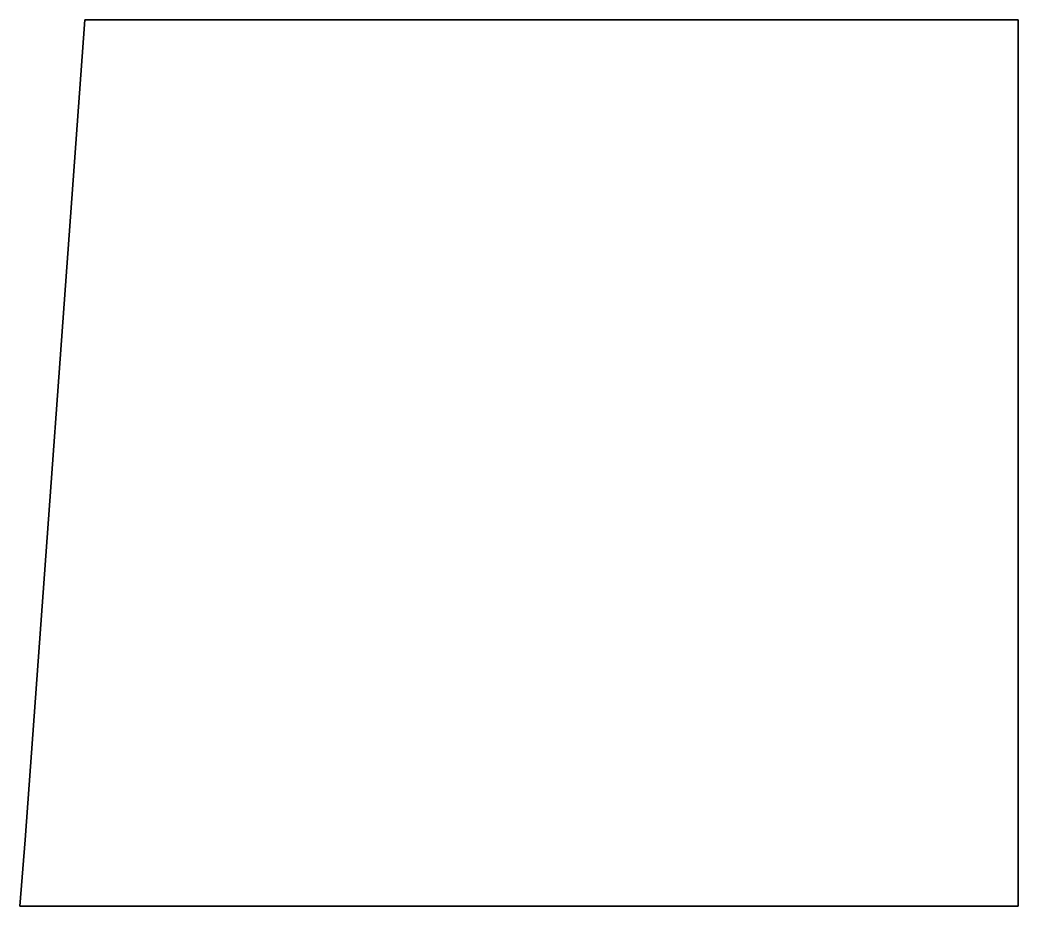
# Model space of a CAD drawing. Extents: x 0 to 4225, y -3750 to 0.
import ezdxf

# ---------------------------------------------------------------- set-up
doc = ezdxf.new("R2010")
doc.units = 0
doc.linetypes.add('Solid', pattern=[0])

msp = doc.modelspace()

# ---------------------------------------------------------------- linework, layer by layer
at = {"color": 0, "linetype": 'Solid', "lineweight": 35}
msp.add_lwpolyline([(3275, 0), (4225, 0), (4225, -3450), (4225, -3750), (700, -3750), (0, -3750), (22, -3470), (275, 0), (3275, 0)], close=True, dxfattribs=at)

doc.saveas('drawing.dxf')
